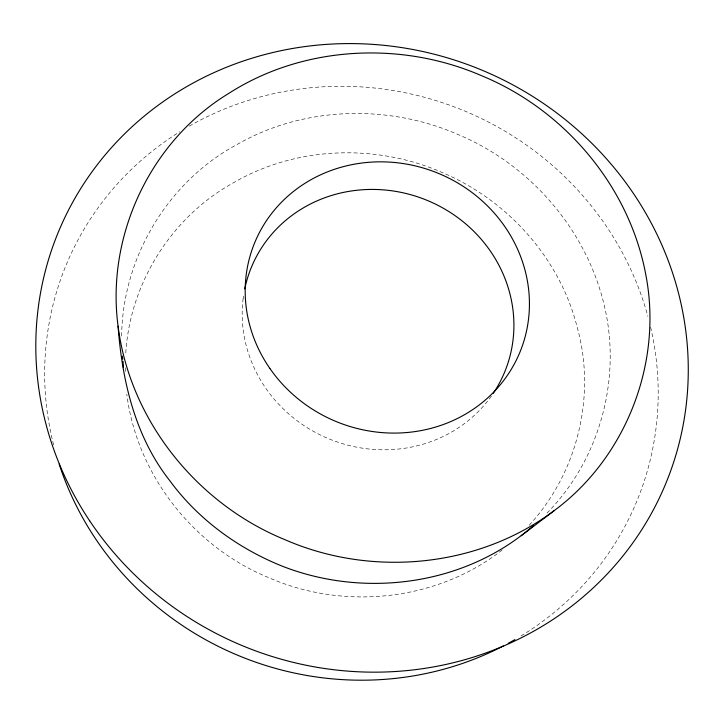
<?xml version="1.0" encoding="UTF-8"?>
<svg xmlns="http://www.w3.org/2000/svg" width="724" height="724" viewBox="0 0 724 724"><rect width="100%" height="100%" fill="white"/><g stroke="black" fill="none" stroke-linecap="round" stroke-linejoin="round"><path stroke-width="0.54" stroke-dasharray="3.62 2.71" d="M121.65 336.081C122.465 257.527 168.031 181.362 237.409 144.302C303.419 106.5 387.168 103.994 456.654 133.94C529.678 163.905 587.092 229.87 604.649 307.085C621.717 380.715 598.875 461.767 545.082 515.008M243.164 298.315L243.454 296.08M529.172 525.217C577.399 473.134 596.359 395.919 577.254 327.51C559.896 257.862 506.737 199.181 440.726 171.896C375.132 143.605 296.007 146.42 233.961 182.502C171.353 216.63 128.963 284.442 125.632 355.665M502.23 549.959C437.26 600.965 344.325 610.712 269.057 577.788C193.842 547.127 136.908 475.116 126.8 394.191M125.333 367.801L125.587 372.281M491.379 396.064A137.044 128.963 22.7 0 1 330.072 439.314A137.044 128.963 22.7 0 1 243.454 296.207M650.614 327.194A308.804 294.84 22.7 0 1 518.846 637.283M53.612 444.898A308.804 294.84 22.7 0 1 179.778 131.777M189.29 126.112A308.804 294.84 22.7 0 1 647.899 316.424"/><path stroke-width="1.09" d="M533.344 525.678C465.613 585.345 364.416 598.775 281.328 565.797C237.544 548.014 197.933 519.072 169.896 480.826C135.261 437.024 122.103 380.905 118.075 326.171C105.966 235.725 150.511 140.936 228.63 93.496C302.822 45.73 400.716 40.743 481.17 75.531C564.449 109.65 629.609 186.385 645.917 275.364C662.741 362.986 626.07 457.423 554.34 510.52L521.226 535.733M554.34 510.52C478.229 567.797 371.566 577.58 284.849 539.633C197.254 503.904 129.967 420.626 118.075 326.171M122.32 356.145L122.754 359.249M123.044 361.321L123.388 367.611M244.757 288.858A137.044 128.963 22.7 0 1 428.11 200.774A137.044 128.963 22.7 0 1 493.189 393.44M514.936 639.582A308.804 294.84 22.7 0 1 508.176 643.365M503.271 645.971A308.804 294.84 22.7 0 1 59.169 464.102M89.695 520.855A328.714 311.7 22.7 0 0 653.754 509.117A328.714 311.7 22.7 0 0 342.669 43.657A328.714 311.7 22.7 0 0 89.695 520.855M269.844 368.407A143.461 134.202 22.7 0 0 515.325 362.1A143.461 134.202 22.7 0 0 376.761 161.886A143.461 134.202 22.7 0 0 269.844 368.407"/></g></svg>
